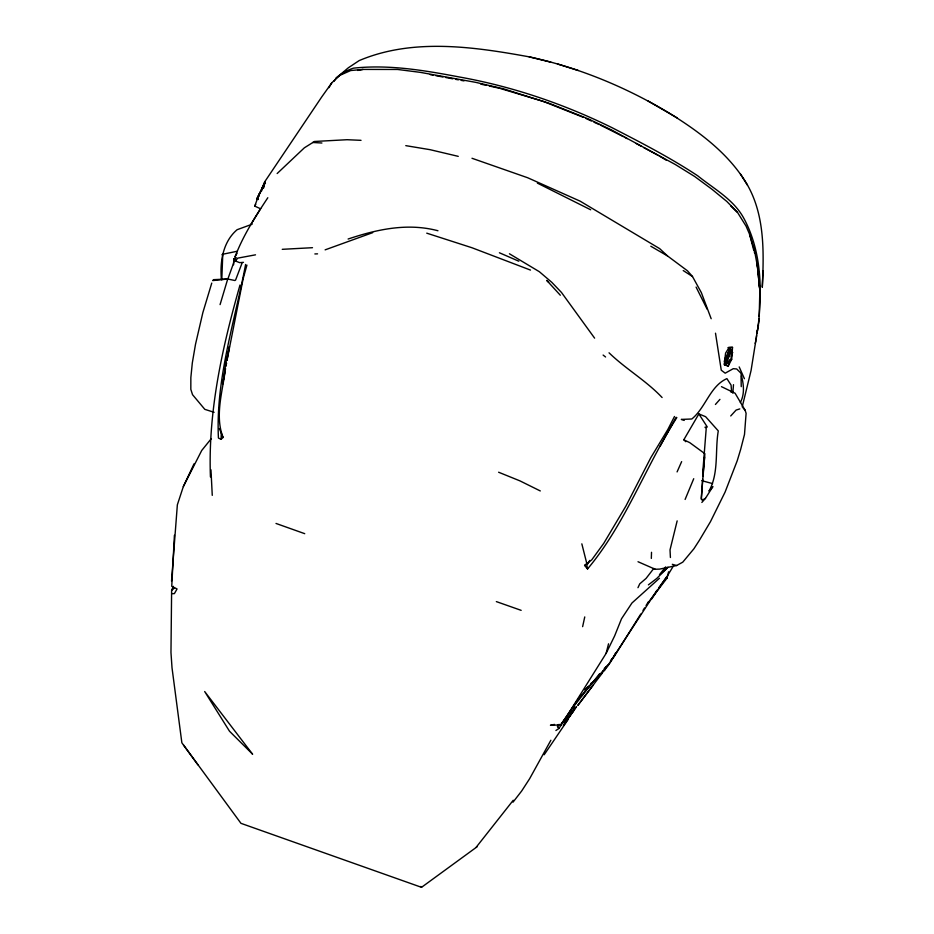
<?xml version="1.0" encoding="UTF-8"?>
<svg xmlns="http://www.w3.org/2000/svg" width="934" height="934" viewBox="0 0 934 934"><rect width="100%" height="100%" fill="white"/><g stroke="black" fill="none" stroke-linecap="round" stroke-linejoin="round"><path stroke-width="1.4" d="M763.02 270.778L762.296 287.263C763.954 251.293 765.086 212.567 744.993 180.939C726.524 151.763 697.826 130.795 668.872 112.897C625.628 86.944 578.415 67.47 529.064 56.822C473.561 46.723 412.723 37.897 359.17 60.593L348.324 67.797L336.205 78.024L334.045 81.235M197.926 764.841L181.861 742.787L172.019 667.81L170.969 652.504L171.623 590.381L173.257 586.342M221.416 279.394C219.794 261.753 222.946 241.696 237.119 229.706L252.145 224.207M233.617 264.777L233.745 259.01L236.279 257.679M651.325 558.439L651.523 552.298M237.399 251.223L222.782 254.235L221.778 279.896M259.127 196.105L259.208 193.933L254.737 206.122L259.594 208.329M245.607 264.45C234.773 321.845 215.532 379.122 218.428 438.058L221.078 439.295L221.335 432.314M171.611 593.604L174.366 593.662L177.051 588.957L171.751 586.283L174.413 535.275M702.637 479.329L701.434 498.137L702.135 500.215L705.462 498.347L712.887 486.567L708.976 491.156C719.087 472.837 714.872 450.772 718.281 430.901L705.614 416.692L698.865 413.925L683.816 439.774L685.813 441.712M759.179 316.392L759.844 290.836L758.887 281.111M573.943 709.723L574.095 707.727M171.529 581.182L177.355 504.815L183.333 486.567L194.05 463.789M732.805 393.226L733.494 384.68M701.177 499.153L704.633 457.041M729.536 359.987L728.228 366.093L725.73 365.311M702.858 476.48L704.89 453.714L689.759 442.646L683.816 439.774M756.178 339.404L756.552 335.481M263.423 187.944L263.703 185.072L258.006 197.167M263.446 188.353L263.703 185.072M564.591 723.091L573.838 710.389L574.2 707.143M724.34 363.991L725.578 353.157L728.975 347.623L732.525 347.355L731.696 359.286L728.228 366.093L724.34 363.991L724.48 364.925L731.322 350.519L730.084 348.172L728.065 347.682M757.999 327.11C762.354 290.906 761.654 251.818 744.164 218.918C733.972 199.572 714.16 189.042 697.71 175.79C670.332 157.718 641.098 142.622 611.945 127.643C564.113 104.083 513.046 86.687 460.544 77.207C425.227 70.529 389.396 64.271 353.356 68.17C347.028 70.284 341.179 73.564 336.205 78.024M759.365 318.517L751.064 370.518L742.215 406.897M225.444 368.778C222.724 391.218 214.563 415.653 223.074 437.462L221.078 439.295M225.946 366.011L226.437 363.233M226.939 360.466L229.414 346.619L226.005 362.17L222.724 384.014L225.514 368.615M226.016 365.813L226.53 363.011M227.032 360.22L243.132 278.799L246.926 265.081M757.03 332.983L758.49 325.102M756.867 332.702L757.439 329.912M582.629 626.644L584.754 616.93M702.707 473.141L706.221 428.379L705.007 427.235L707.295 427.013L698.865 413.925M647.729 603.201L667.063 578.099L668.592 571.795M755.197 343.443L755.851 340.747M239.991 285.033C222.245 347.46 207.908 411.649 210.442 476.97M677.162 520.88L670.028 549.881L670.414 557.505M554.504 724.422L550.441 725.251L560.657 724.971L566.868 716.109L606.119 653.38L608.548 643.795M725.484 364.307L728.532 362.474L730.621 359.777L732.548 352.492L730.084 348.172L724.235 361.306M211.761 283.095L202.853 312.621L195.51 344.284L192.311 362.964L190.851 377.569L190.828 389.361L192.532 394.685L204.815 409.349L214.12 412.303M220.074 304.612L227.721 279.021L234.924 280.515L235.613 280.002L242.081 262.979M555.905 730.516L558.906 728.485L572.262 708.346L590.895 684.575L591.491 682.637M727.901 353.332L730.084 348.172L725.449 362.882L725.274 357.804M724.48 364.925L730.084 348.172M740.37 402.507C745.309 392.992 743.394 382.718 740.779 373.005L736.704 368.965L733.237 368.697L725.193 373.18L721.258 370.203L715.502 333.193M558.906 728.485L557.505 726.617L558.217 724.609M227.662 279.535L233.337 263.773L234.364 260.049L233.745 259.01M261.322 191.482L263.785 184.827L261.66 189.065L264.135 186.403M615.506 653.029C608.933 667.763 596.569 679.1 584.929 689.969M685.112 499.445L693.729 478.71M731.042 356.239L732.548 352.492L731.322 350.519L726.173 364.178L730.621 359.777M605.956 666.888L604.613 670.192L602.547 671.453M243.459 262.337L239.676 262.652L235.438 261.006L235.135 256.605C243.109 235.531 255.461 216.466 267.813 197.728M261.66 189.065L264.766 181.721L321.67 97.031L331.792 82.822L339.836 75.362L350.705 70.529L363.011 69.42L397.592 69.466L420.335 72.362L475.698 82.344L503.449 88.8L549.659 103.487L588.292 118.887L611.618 130.013L675.259 164.477L694.616 176.468L712 189.287L726.815 201.452L737.475 212.368L746.056 226.098L749.558 234.189L754.403 249.985L758.42 271.631L759.54 287.497L757.964 271.666M677.08 471.915L681.645 461.629M676.835 417.533C645.254 466.883 625.511 523.729 587.544 568.958L584.602 565.467L591.771 559.828L603.773 543.319L625.978 505.948L650.858 457.59L667.868 429.43L674.5 416.482M637.969 587.684L639.755 583.843L646.071 578.415L653.718 568.537M265.443 183.671L264.766 181.721L263.75 185.679L256.605 199.362L263.785 184.827M606.119 653.38L614.63 635.926L621.519 618.763L631.956 603.002L659.474 578.239M183.333 486.567L201.709 450.492L211.376 438.536M550.862 740.253L529.625 778.722L521.686 790.97L513.046 802.143M660.058 446.289L676.099 417.3M560.657 724.971L581.018 695.106M254.737 206.122L255.753 204.324M235.135 256.605L237.049 253.242M328.943 87.668L331.792 82.822M589.763 560.423L586.844 565.292L587.544 568.958M673.589 565.689L666.783 576.897L658.598 587.965M250.884 224.475L260.679 208.48M568.748 716.413L565.689 721.387L566.973 717.791L563.365 725.753L576.57 706.524L566.214 719.939L564.37 721.13M570.277 713.926L572.565 710.202M640.759 614.047L614.21 656.509L610.532 660.595M643.036 610.404L644.542 607.964M646.059 605.536L648.324 601.881M544.16 754.765L568.316 719.203M651.372 599.383L666.584 576.92L667.063 578.099M579.71 697.464L608.466 664.634L656.964 590.218M557.505 726.617L559.104 724.34M569.845 715.853L573.838 710.389M602.091 673.332L577.831 705.38L593.452 684.785M256.605 199.362L258.286 197.191M513.256 800.251L476.223 847.208M235.438 261.006L237.691 258.146L255.507 254.83M665.709 566.891L659.486 574.632L668.008 567.265L656.707 578.496L648.406 584.859M590.895 684.575L599.593 673.788M701.854 502.445L705.462 498.347M715.421 404.469L719.927 399.378M730.727 415.957L736.12 410.061L739.798 408.905M728.532 362.474L731.696 359.286M277.153 173.537L304.356 147.817L314.478 141.478L347.109 139.715L361.026 140.334M604.24 668.51L608.466 664.634M171.623 590.381L174.483 588.035M584.672 689.584L588.805 686.256M584.602 565.467L586.844 563.704L581.835 543.845M477.122 846.753L421.561 887.3L419.833 886.728L240.96 823.333L183.519 745.04M221.918 254.772L222.782 254.235M638.015 561.731L655.201 569.261L659.673 569.11L676.59 565.525L682.754 562.175L693.915 548.772L699.426 540.237L710.447 521.709L725.076 492.113L737.195 460.824L740.674 449.359L744.503 434.438L746.103 413.307L745.052 410.131L735.105 393.249L721.468 386.653M372.689 232.648L325.125 249.857M348.102 239.034C377.219 229.274 407.633 222.712 437.953 230.745M357.629 70.447L363.011 69.42M312.493 247.697L282.255 249.32M676.59 565.525L672.317 564.311M314.863 253.943L317.548 253.85M728.427 347.413L732.525 347.355M730.586 391.848L733.342 391.918M312.68 142.47L321.915 143.007M405.788 145.646L430.084 149.685L458.255 156.352M430.282 74.65L433.096 75.175M435.898 75.689L442.926 76.997M445.74 77.51L452.768 78.806M455.582 79.332L458.396 79.845M461.198 80.371L464.011 80.884M480.858 84.153L486.451 85.391M489.253 86.01L499.048 88.181M529.064 56.822L550.873 62.181M701.784 480.671L712.549 483.59M500.437 88.555L542.864 101.222L583.411 117.357M257.083 199.105L258.356 199.479L257.457 198.066M426.745 233.161L471.985 247.755L530.489 270.089M557.528 63.979L578.298 70.494M472.009 158.278L527.675 177.752L580.131 201.16L659.673 248.631L667.495 255.928L687.506 270.837L692.491 276.522L701.317 292.564L711.171 318.716M684.237 420.428L681.306 419.413L691.814 418.992C705.684 407.714 710.062 386.069 726.897 378.62L731.065 385.088L731.626 391.86M521.16 610.346L496.339 601.601M304.729 533.676L276.009 523.449M498.616 472.23L519.981 480.893L540.296 490.945M499.41 252.775L518.802 261.205M586.062 118.571L591.35 120.988M594.001 122.191L599.301 124.607M537.377 183.111L590.697 209.788M600.632 125.214L623.375 136.644M624.636 137.275L627.193 138.652M636.136 143.486L641.249 146.241M643.806 147.619L657.863 155.196M648.091 101L677.162 117.882M650.823 246.237L667.495 255.928M509.427 253.779L539.373 271.724L551.854 282.383L561.486 292.47L594.608 338.143M653.963 568.526L655.201 569.261M659.147 155.885L666.409 160.298M683.221 270.556L692.491 276.522M603.119 355.072L605.582 356.998M609.05 352.818C625.768 369.012 646.223 380.675 662.101 397.522M730.68 205.842L737.475 212.368M548.597 282.185L546.717 280.375L560.307 295.226M743.125 408.053L745.052 410.131M420.872 886.436L421.561 887.3M740.44 173.981L747.469 185.165M696.087 287.077L707.131 309.201M739.191 366.922L744.41 378.714M219.303 428.484L223.074 437.462M749.558 234.189L753.68 249.997M757.672 268.782L757.1 263.026L758.606 278.332M212.263 495.359L210.967 469.802M754.403 249.985L754.485 252.892M741.036 375.982L741.246 386.641M213.653 279.651L212.73 280.585L227.721 279.021L213.653 279.651M252.542 754.135L229.507 731.217L204.674 691.534L252.542 754.135"/></g></svg>
